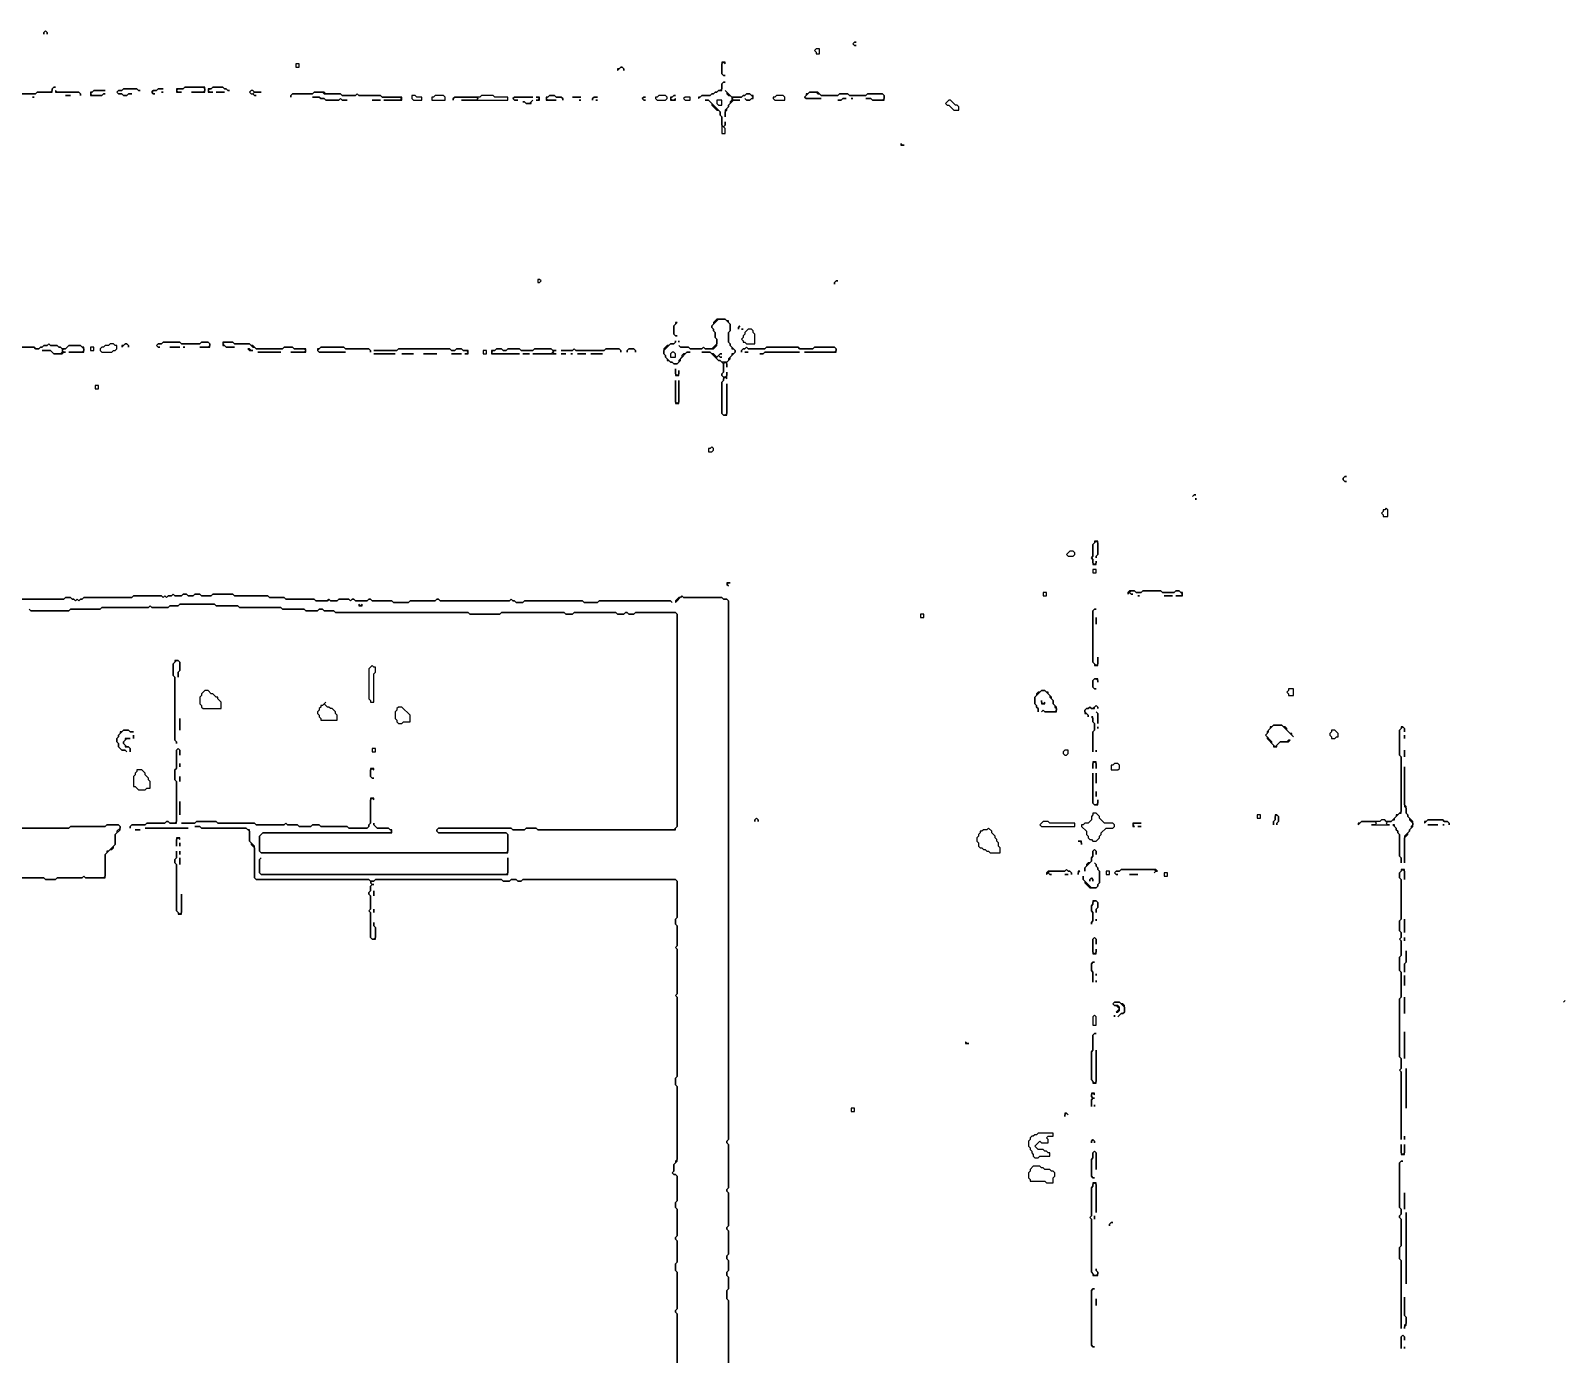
# Model space of a CAD drawing. Header units: metres. Extents: x 17 to 2112, y 1 to 1887.
# Drawn here: x 1145 to 2071, y 1068 to 1867 of the extents above; entities that cross this region are included whole.
import ezdxf

# ---------------------------------------------------------------- set-up
doc = ezdxf.new("R2010")
doc.units = ezdxf.units.M

msp = doc.modelspace()

# ---------------------------------------------------------------- linework, layer by layer
for points in [[(1154, 1867), (1153, 1866), (1153, 1865), (1153, 1866), (1154, 1867), (1155, 1866), (1155, 1865), (1155, 1866)], [(1619, 1856), (1618, 1855), (1619, 1854), (1619, 1853), (1621, 1853), (1621, 1856)], [(1642, 1860), (1641, 1859), (1642, 1858), (1643, 1858), (1642, 1858), (1641, 1859), (1642, 1860), (1643, 1860)], [(1305, 1847), (1305, 1845), (1307, 1845), (1307, 1847)], [(1501, 1845), (1500, 1844), (1499, 1844), (1499, 1843), (1501, 1845), (1502, 1845), (1503, 1844), (1503, 1843), (1503, 1844), (1502, 1845)], [(1562, 1848), (1562, 1841), (1563, 1840), (1564, 1840), (1563, 1840), (1562, 1841), (1562, 1847), (1563, 1848), (1564, 1847), (1564, 1848)], [(1563, 1836), (1562, 1835), (1562, 1832), (1561, 1831), (1560, 1831), (1559, 1830), (1558, 1830), (1557, 1829), (1556, 1829), (1555, 1828), (1550, 1828), (1549, 1827), (1548, 1827), (1548, 1826), (1550, 1828), (1555, 1828), (1556, 1829), (1557, 1829), (1558, 1830), (1559, 1830), (1560, 1831), (1562, 1831), (1562, 1835), (1563, 1836), (1564, 1836)], [(1159, 1833), (1158, 1832), (1158, 1831), (1157, 1830), (1149, 1830), (1148, 1829), (1137, 1829), (1148, 1829), (1149, 1830), (1158, 1830), (1158, 1832), (1159, 1833), (1160, 1833)], [(1146, 1827), (1147, 1827)], [(1159, 1828)], [(1160, 1831), (1160, 1830), (1174, 1830), (1175, 1829), (1175, 1828), (1175, 1829), (1174, 1830), (1161, 1830)], [(1166, 1828), (1169, 1828)], [(1183, 1831), (1182, 1830), (1181, 1830), (1181, 1828), (1188, 1828), (1189, 1829), (1190, 1829), (1189, 1829), (1188, 1828), (1182, 1828), (1181, 1829), (1183, 1831), (1190, 1831)], [(1201, 1832), (1200, 1831), (1198, 1831), (1197, 1830), (1198, 1829), (1200, 1829), (1201, 1828), (1203, 1828), (1204, 1829), (1206, 1829), (1204, 1829), (1203, 1828), (1201, 1828), (1200, 1829), (1198, 1829), (1197, 1830), (1198, 1831), (1200, 1831), (1201, 1832), (1209, 1832), (1210, 1831), (1211, 1831), (1210, 1831), (1209, 1832)], [(1222, 1832), (1221, 1831), (1219, 1831), (1218, 1830), (1219, 1829), (1220, 1829), (1219, 1829), (1218, 1830), (1219, 1831), (1221, 1831), (1222, 1832), (1225, 1832)], [(1224, 1830), (1225, 1830)], [(1238, 1833), (1237, 1832), (1233, 1832), (1233, 1830), (1236, 1830), (1234, 1830), (1233, 1831), (1234, 1832), (1237, 1832), (1238, 1833), (1249, 1833), (1250, 1832), (1250, 1831), (1249, 1830), (1242, 1830), (1250, 1830), (1250, 1833)], [(1255, 1833), (1254, 1832), (1252, 1832), (1252, 1830), (1255, 1830), (1253, 1830), (1252, 1831), (1253, 1832), (1254, 1832), (1255, 1833), (1261, 1833), (1262, 1832), (1263, 1832), (1264, 1831), (1265, 1831), (1264, 1831), (1263, 1832), (1262, 1832), (1261, 1833)], [(1257, 1830), (1262, 1830)], [(1278, 1831), (1277, 1830), (1278, 1829), (1279, 1829), (1280, 1828), (1281, 1828), (1280, 1828), (1279, 1829), (1280, 1830), (1284, 1830), (1280, 1830), (1279, 1831)], [(1316, 1830), (1315, 1829), (1303, 1829), (1302, 1828), (1302, 1827), (1302, 1828), (1303, 1829), (1315, 1829), (1316, 1830), (1321, 1830), (1322, 1829), (1332, 1829), (1333, 1828), (1341, 1828), (1342, 1829), (1343, 1828), (1356, 1828), (1357, 1827), (1368, 1827), (1369, 1826), (1368, 1825), (1358, 1825), (1369, 1825), (1369, 1827), (1357, 1827), (1356, 1828), (1343, 1828), (1342, 1829), (1341, 1828), (1333, 1828), (1332, 1829), (1323, 1829), (1322, 1830)], [(1315, 1827), (1319, 1827), (1320, 1826), (1322, 1826), (1323, 1825), (1331, 1825), (1332, 1826), (1333, 1825), (1336, 1825), (1333, 1825), (1332, 1826), (1331, 1825), (1323, 1825), (1322, 1826), (1320, 1826), (1319, 1827)], [(1351, 1825), (1356, 1825)], [(1375, 1828), (1375, 1826), (1376, 1825), (1381, 1825), (1381, 1827), (1378, 1827), (1377, 1828)], [(1389, 1828), (1388, 1827), (1387, 1827), (1387, 1825), (1395, 1825), (1395, 1827), (1394, 1828)], [(1417, 1828), (1416, 1827), (1401, 1827), (1400, 1826), (1400, 1825), (1400, 1826), (1401, 1827), (1414, 1827), (1415, 1826), (1414, 1825), (1405, 1825), (1433, 1825), (1433, 1827), (1425, 1827), (1424, 1828)], [(1437, 1827), (1436, 1826), (1437, 1825), (1439, 1825), (1437, 1825), (1436, 1826), (1437, 1827), (1448, 1827)], [(1448, 1825), (1446, 1823), (1444, 1823), (1443, 1824), (1442, 1824), (1443, 1824), (1444, 1823), (1447, 1823), (1447, 1824)], [(1450, 1827), (1451, 1827), (1452, 1826), (1451, 1825), (1450, 1825), (1452, 1825), (1452, 1827)], [(1458, 1828), (1457, 1827), (1456, 1827), (1456, 1825), (1462, 1825), (1457, 1825), (1456, 1826), (1458, 1828), (1461, 1828), (1462, 1827), (1465, 1827), (1466, 1826), (1466, 1825), (1466, 1826), (1465, 1827), (1462, 1827), (1461, 1828)], [(1471, 1825)], [(1472, 1827), (1477, 1827)], [(1473, 1825)], [(1476, 1825), (1477, 1825)], [(1485, 1827), (1484, 1826), (1484, 1825), (1484, 1826), (1485, 1827), (1487, 1827)], [(1486, 1825), (1487, 1825)], [(1515, 1827), (1514, 1826), (1515, 1825), (1516, 1825), (1515, 1825), (1514, 1826), (1515, 1827), (1516, 1827)], [(1524, 1828), (1523, 1827), (1522, 1827), (1522, 1826), (1523, 1825), (1528, 1825), (1529, 1826), (1529, 1827), (1528, 1828)], [(1533, 1828), (1532, 1827), (1531, 1827), (1531, 1825), (1534, 1825), (1534, 1826), (1533, 1825), (1532, 1825), (1531, 1826), (1533, 1828), (1534, 1828)], [(1540, 1827), (1539, 1826), (1540, 1825), (1543, 1825), (1543, 1827)], [(1552, 1825), (1554, 1825), (1556, 1823), (1556, 1822), (1559, 1819), (1560, 1819), (1561, 1818), (1561, 1816), (1562, 1815), (1562, 1805), (1564, 1805), (1564, 1808), (1563, 1809), (1564, 1810), (1564, 1812), (1564, 1810), (1563, 1809), (1562, 1810), (1562, 1815), (1561, 1816), (1561, 1818), (1554, 1825)], [(1559, 1825), (1559, 1823), (1560, 1822), (1562, 1822), (1562, 1825)], [(1564, 1831), (1565, 1830), (1565, 1829), (1566, 1828), (1567, 1828), (1568, 1827), (1568, 1825), (1567, 1824), (1567, 1823), (1566, 1822), (1566, 1821), (1564, 1819), (1564, 1815), (1564, 1818), (1565, 1819), (1565, 1820), (1566, 1821), (1566, 1822), (1569, 1825), (1573, 1825), (1569, 1825), (1568, 1826), (1569, 1827), (1574, 1827), (1575, 1828), (1576, 1828), (1577, 1829), (1579, 1829), (1581, 1827), (1579, 1825), (1577, 1825), (1576, 1826), (1577, 1825), (1579, 1825), (1580, 1826), (1581, 1826), (1581, 1828), (1580, 1828), (1579, 1829), (1577, 1829), (1576, 1828), (1575, 1828), (1574, 1827), (1568, 1827)], [(1595, 1828), (1594, 1827), (1593, 1827), (1593, 1826), (1594, 1825), (1600, 1825), (1600, 1827), (1599, 1828)], [(1615, 1830), (1614, 1829), (1613, 1829), (1613, 1828), (1612, 1827), (1613, 1826), (1622, 1826), (1613, 1826), (1612, 1827), (1615, 1830), (1619, 1830), (1620, 1829), (1621, 1829), (1622, 1828), (1632, 1828), (1633, 1829), (1638, 1829), (1639, 1828), (1649, 1828), (1650, 1829), (1659, 1829), (1660, 1828), (1660, 1826), (1659, 1825), (1653, 1825), (1652, 1826), (1649, 1826), (1652, 1826), (1653, 1825), (1660, 1825), (1660, 1828), (1659, 1829), (1650, 1829), (1649, 1828), (1639, 1828), (1638, 1829), (1633, 1829), (1632, 1828), (1622, 1828), (1620, 1830)], [(1635, 1826), (1634, 1825), (1632, 1825), (1634, 1825), (1635, 1826), (1637, 1826)], [(1640, 1826), (1641, 1826)], [(1699, 1825), (1697, 1823), (1698, 1822), (1699, 1822), (1702, 1819), (1705, 1819), (1705, 1821), (1704, 1822), (1703, 1822), (1700, 1825)], [(1670, 1799), (1670, 1798), (1672, 1798), (1671, 1798)], [(1672, 1800)], [(1451, 1717), (1451, 1715), (1452, 1715), (1453, 1716), (1452, 1717)], [(1631, 1716), (1630, 1715), (1630, 1714), (1630, 1715), (1631, 1716), (1632, 1716)], [(1632, 1714)], [(1534, 1691), (1534, 1690), (1533, 1689), (1533, 1684), (1534, 1683), (1535, 1683), (1534, 1683), (1533, 1684), (1533, 1689), (1535, 1691)], [(1559, 1693), (1557, 1691), (1557, 1690), (1556, 1689), (1556, 1688), (1557, 1687), (1557, 1686), (1558, 1685), (1558, 1682), (1559, 1681), (1559, 1678), (1556, 1675), (1552, 1675), (1551, 1676), (1550, 1675), (1543, 1675), (1542, 1676), (1537, 1676), (1536, 1677), (1537, 1676), (1542, 1676), (1543, 1675), (1550, 1675), (1551, 1676), (1552, 1675), (1557, 1675), (1559, 1677), (1559, 1681), (1558, 1682), (1558, 1685), (1557, 1686), (1557, 1687), (1556, 1688), (1556, 1689), (1560, 1693), (1564, 1693), (1567, 1690), (1567, 1686), (1566, 1685), (1566, 1679), (1567, 1678), (1567, 1677), (1568, 1676), (1568, 1675), (1569, 1675), (1570, 1674), (1570, 1673), (1569, 1672), (1568, 1672), (1568, 1671), (1566, 1669), (1566, 1668), (1565, 1667), (1562, 1667), (1561, 1668), (1560, 1668), (1559, 1669), (1559, 1670), (1560, 1671), (1561, 1670), (1562, 1670), (1561, 1670), (1560, 1671), (1561, 1672), (1562, 1672), (1561, 1672), (1559, 1670), (1557, 1672), (1556, 1672), (1555, 1673), (1550, 1673), (1555, 1673), (1560, 1668), (1561, 1668), (1563, 1666), (1563, 1661), (1562, 1660), (1562, 1659), (1563, 1658), (1563, 1656), (1562, 1655), (1562, 1636), (1563, 1635), (1565, 1635), (1565, 1654), (1565, 1636), (1564, 1635), (1563, 1635), (1562, 1636), (1562, 1655), (1563, 1656), (1563, 1657), (1564, 1658), (1565, 1657), (1565, 1661), (1565, 1659), (1564, 1658), (1563, 1658), (1562, 1659), (1562, 1660), (1563, 1661), (1563, 1666), (1564, 1667), (1565, 1666), (1565, 1664), (1565, 1667), (1567, 1669), (1567, 1670), (1570, 1673), (1570, 1674), (1567, 1677), (1567, 1678), (1566, 1679), (1566, 1685), (1567, 1686), (1567, 1690), (1566, 1691), (1566, 1692), (1565, 1692), (1564, 1693)], [(1573, 1689), (1572, 1688), (1572, 1687), (1572, 1688)], [(1578, 1687), (1576, 1685), (1576, 1684), (1575, 1683), (1575, 1682), (1574, 1681), (1575, 1680), (1575, 1679), (1576, 1679), (1577, 1678), (1582, 1678), (1582, 1684), (1581, 1685), (1581, 1686), (1580, 1687)], [(1574, 1687), (1575, 1687)], [(1575, 1689)], [(1193, 1678), (1192, 1677), (1190, 1677), (1189, 1676), (1188, 1676), (1187, 1675), (1187, 1674), (1188, 1673), (1194, 1673), (1195, 1674), (1196, 1674), (1197, 1675), (1197, 1677), (1196, 1677), (1195, 1678)], [(1202, 1678), (1201, 1677), (1200, 1677), (1200, 1676), (1202, 1678), (1203, 1678), (1204, 1677), (1204, 1676), (1204, 1677), (1203, 1678)], [(1225, 1679), (1224, 1678), (1222, 1678), (1221, 1677), (1222, 1676), (1223, 1676), (1222, 1676), (1221, 1677), (1222, 1678), (1224, 1678), (1225, 1679), (1235, 1679), (1236, 1678), (1247, 1678), (1248, 1679), (1252, 1679), (1253, 1678), (1253, 1677), (1252, 1676), (1247, 1676), (1253, 1676), (1253, 1678), (1252, 1679), (1248, 1679), (1247, 1678), (1236, 1678), (1235, 1679)], [(1261, 1679), (1261, 1677), (1262, 1677), (1263, 1676), (1268, 1676), (1263, 1676), (1261, 1678), (1262, 1679), (1267, 1679), (1268, 1678), (1277, 1678), (1279, 1676), (1280, 1676), (1281, 1675), (1297, 1675), (1298, 1676), (1303, 1676), (1304, 1675), (1310, 1675), (1311, 1674), (1310, 1673), (1302, 1673), (1311, 1673), (1311, 1675), (1304, 1675), (1303, 1676), (1298, 1676), (1297, 1675), (1281, 1675), (1279, 1677), (1278, 1677), (1277, 1678), (1268, 1678), (1267, 1679)], [(1534, 1680), (1534, 1679), (1533, 1678), (1531, 1678), (1530, 1677), (1529, 1677), (1527, 1675), (1527, 1672), (1528, 1671), (1528, 1670), (1529, 1669), (1529, 1668), (1530, 1668), (1531, 1667), (1532, 1667), (1533, 1666), (1535, 1666), (1537, 1668), (1537, 1669), (1541, 1673), (1543, 1673), (1541, 1673), (1540, 1672), (1539, 1672), (1538, 1671), (1538, 1670), (1536, 1668), (1536, 1667), (1535, 1666), (1533, 1666), (1532, 1667), (1531, 1667), (1528, 1670), (1528, 1671), (1527, 1672), (1527, 1674), (1531, 1678), (1533, 1678), (1534, 1679)], [(1536, 1680), (1536, 1679)], [(1149, 1673)], [(1181, 1676), (1181, 1674), (1183, 1674), (1183, 1676)], [(1229, 1676), (1235, 1676)], [(1237, 1676), (1238, 1676)], [(1276, 1675), (1277, 1674), (1279, 1674), (1278, 1674), (1277, 1675)], [(1282, 1673), (1296, 1673)], [(1320, 1676), (1319, 1675), (1318, 1675), (1318, 1674), (1319, 1673), (1335, 1673), (1319, 1673), (1318, 1674), (1320, 1676), (1334, 1676), (1335, 1675), (1349, 1675), (1350, 1674), (1350, 1673), (1350, 1674), (1349, 1675), (1335, 1675), (1334, 1676)], [(1367, 1675), (1366, 1674), (1352, 1674), (1366, 1674), (1367, 1675), (1398, 1675), (1399, 1674), (1401, 1674), (1402, 1675), (1405, 1675), (1406, 1674), (1408, 1674), (1409, 1673), (1408, 1672), (1407, 1672), (1409, 1672), (1409, 1674), (1406, 1674), (1405, 1675), (1402, 1675), (1401, 1674), (1399, 1674), (1398, 1675)], [(1352, 1672), (1365, 1672)], [(1369, 1672), (1376, 1672)], [(1382, 1672), (1390, 1672)], [(1399, 1672), (1405, 1672)], [(1418, 1674), (1418, 1672), (1420, 1672), (1420, 1674)], [(1426, 1675), (1425, 1674), (1423, 1674), (1423, 1672), (1440, 1672), (1424, 1672), (1423, 1673), (1424, 1674), (1425, 1674), (1426, 1675), (1429, 1675), (1430, 1674), (1432, 1674), (1433, 1675), (1440, 1675), (1441, 1674), (1448, 1674), (1449, 1675), (1459, 1675), (1460, 1674), (1460, 1673), (1459, 1672), (1448, 1672), (1462, 1672), (1461, 1672), (1460, 1673), (1461, 1674), (1462, 1674), (1460, 1674), (1459, 1675), (1449, 1675), (1448, 1674), (1441, 1674), (1440, 1675), (1433, 1675), (1432, 1674), (1430, 1674), (1429, 1675)], [(1442, 1672), (1446, 1672)], [(1473, 1675), (1472, 1674), (1465, 1674), (1472, 1674), (1473, 1675), (1474, 1674), (1491, 1674), (1492, 1675), (1500, 1675), (1501, 1674), (1501, 1673), (1501, 1674), (1500, 1675), (1492, 1675), (1491, 1674), (1474, 1674)], [(1465, 1672), (1468, 1672)], [(1471, 1672), (1472, 1672)], [(1475, 1672), (1480, 1672)], [(1483, 1672), (1490, 1672)], [(1506, 1675), (1505, 1674), (1505, 1673), (1505, 1674), (1506, 1675), (1509, 1675), (1510, 1674), (1510, 1673), (1510, 1674), (1509, 1675)], [(1532, 1673), (1531, 1672), (1531, 1670), (1534, 1670), (1534, 1672), (1533, 1673)], [(1577, 1676), (1576, 1675), (1575, 1675), (1574, 1674), (1574, 1673), (1574, 1674), (1575, 1675), (1576, 1675), (1577, 1676), (1578, 1675), (1588, 1675), (1589, 1676), (1608, 1676), (1609, 1675), (1617, 1675), (1618, 1676), (1630, 1676), (1631, 1675), (1631, 1674), (1630, 1673), (1612, 1673), (1631, 1673), (1631, 1675), (1630, 1676), (1618, 1676), (1617, 1675), (1609, 1675), (1608, 1676), (1589, 1676), (1588, 1675), (1578, 1675)], [(1576, 1673), (1578, 1673)], [(1588, 1673), (1587, 1672), (1585, 1672), (1587, 1672), (1588, 1673), (1609, 1673)], [(1534, 1663), (1534, 1659), (1536, 1659), (1536, 1662), (1536, 1660), (1535, 1659), (1534, 1660)], [(1184, 1653), (1184, 1651), (1186, 1651), (1186, 1653)], [(1534, 1656), (1534, 1642), (1536, 1642), (1536, 1656), (1536, 1643), (1535, 1642), (1534, 1643)], [(1556, 1616), (1555, 1615), (1554, 1615), (1554, 1613), (1556, 1613), (1557, 1614), (1557, 1615)], [(1938, 1598), (1937, 1597), (1937, 1596), (1938, 1595), (1939, 1595), (1938, 1595), (1937, 1596), (1937, 1597), (1938, 1598), (1939, 1598)], [(1847, 1587), (1846, 1586), (1847, 1587), (1848, 1587)], [(1846, 1584)], [(1848, 1585), (1848, 1584)], [(1963, 1579), (1962, 1578), (1961, 1578), (1961, 1577), (1960, 1576), (1961, 1575), (1961, 1574), (1964, 1574), (1964, 1578)], [(1787, 1559), (1787, 1558), (1786, 1557), (1786, 1550), (1785, 1549), (1786, 1548), (1786, 1545), (1788, 1545), (1788, 1547), (1788, 1546), (1787, 1545), (1786, 1546), (1786, 1548), (1785, 1549), (1786, 1550), (1786, 1557), (1788, 1559), (1789, 1558), (1789, 1551), (1788, 1550), (1788, 1549), (1788, 1550), (1789, 1551), (1789, 1559)], [(1772, 1553), (1770, 1551), (1771, 1550), (1774, 1550), (1775, 1551), (1775, 1552), (1774, 1553)], [(1786, 1542), (1786, 1540), (1788, 1540), (1788, 1542)], [(1565, 1534), (1565, 1533), (1566, 1532), (1565, 1533), (1566, 1534), (1567, 1534)], [(1756, 1528), (1756, 1526), (1758, 1526), (1758, 1528)], [(1808, 1529), (1807, 1528), (1807, 1527), (1808, 1528), (1809, 1527), (1810, 1527), (1809, 1527), (1808, 1528), (1809, 1529), (1811, 1529), (1812, 1528), (1815, 1528), (1816, 1529), (1827, 1529), (1828, 1528), (1835, 1528), (1836, 1529), (1838, 1529), (1840, 1527), (1839, 1526), (1836, 1526), (1840, 1526), (1840, 1528), (1839, 1528), (1838, 1529), (1836, 1529), (1835, 1528), (1828, 1528), (1827, 1529), (1816, 1529), (1815, 1528), (1812, 1528), (1811, 1529)], [(1343, 1521), (1343, 1520), (1345, 1520), (1345, 1521), (1344, 1520)], [(1813, 1526), (1814, 1526)], [(1829, 1526), (1834, 1526)], [(1682, 1515), (1682, 1513), (1684, 1513), (1684, 1515)], [(1787, 1518), (1786, 1517), (1786, 1486), (1787, 1485), (1787, 1484), (1789, 1484), (1789, 1489), (1789, 1485), (1788, 1484), (1786, 1486), (1786, 1517), (1787, 1518), (1788, 1518)], [(1788, 1513), (1788, 1509)], [(1232, 1487), (1232, 1486), (1231, 1485), (1231, 1478), (1232, 1477), (1232, 1439), (1233, 1438), (1233, 1437), (1233, 1438), (1232, 1439), (1232, 1477), (1231, 1478), (1231, 1485), (1233, 1487), (1234, 1487), (1235, 1486), (1235, 1481), (1234, 1480), (1234, 1477), (1234, 1480), (1235, 1481), (1235, 1486), (1234, 1487)], [(1351, 1484), (1349, 1482), (1349, 1464), (1350, 1463), (1350, 1462), (1352, 1462), (1352, 1479), (1353, 1480), (1353, 1483), (1352, 1483)], [(1787, 1476), (1786, 1475), (1786, 1471), (1787, 1470), (1788, 1470), (1787, 1470), (1786, 1471), (1786, 1475), (1787, 1476), (1788, 1476), (1789, 1475), (1789, 1474), (1789, 1476)], [(1250, 1469), (1248, 1467), (1248, 1466), (1247, 1465), (1247, 1461), (1248, 1460), (1248, 1459), (1249, 1458), (1260, 1458), (1260, 1462), (1258, 1464), (1258, 1465), (1257, 1465), (1255, 1467), (1254, 1467), (1252, 1469)], [(1755, 1469), (1754, 1468), (1753, 1468), (1752, 1467), (1752, 1466), (1751, 1465), (1751, 1461), (1752, 1460), (1752, 1459), (1753, 1458), (1753, 1456), (1753, 1458), (1752, 1459), (1752, 1460), (1751, 1461), (1751, 1465), (1755, 1469), (1757, 1469), (1760, 1466), (1760, 1465), (1762, 1463), (1762, 1461), (1763, 1460), (1763, 1459), (1764, 1458), (1764, 1457), (1763, 1456), (1757, 1456), (1756, 1457), (1755, 1456), (1756, 1457), (1757, 1456), (1764, 1456), (1764, 1459), (1762, 1461), (1762, 1463), (1761, 1464), (1761, 1465), (1759, 1467), (1759, 1468), (1758, 1468), (1757, 1469)], [(1757, 1465)], [(1904, 1470), (1904, 1469), (1903, 1468), (1904, 1467), (1904, 1466), (1907, 1466), (1907, 1470)], [(1323, 1462), (1321, 1460), (1320, 1460), (1320, 1459), (1319, 1458), (1319, 1457), (1318, 1456), (1318, 1455), (1319, 1454), (1319, 1453), (1320, 1452), (1320, 1451), (1330, 1451), (1330, 1454), (1329, 1455), (1329, 1456), (1327, 1458), (1326, 1458), (1325, 1459), (1324, 1459), (1322, 1461)], [(1367, 1459), (1366, 1458), (1366, 1457), (1365, 1456), (1365, 1452), (1366, 1451), (1366, 1450), (1367, 1449), (1369, 1449), (1370, 1450), (1374, 1450), (1374, 1454), (1369, 1459)], [(1755, 1463), (1755, 1461), (1757, 1461), (1757, 1462), (1756, 1461), (1755, 1462)], [(1788, 1460), (1786, 1458), (1785, 1458), (1784, 1459), (1783, 1458), (1782, 1458), (1781, 1457), (1781, 1455), (1782, 1455), (1783, 1454), (1783, 1453), (1783, 1454), (1781, 1456), (1781, 1457), (1782, 1458), (1783, 1458), (1784, 1459), (1785, 1458), (1787, 1458), (1787, 1459), (1788, 1460), (1789, 1459), (1789, 1458), (1789, 1459)], [(1788, 1456), (1789, 1455), (1789, 1449), (1789, 1455)], [(1201, 1445), (1200, 1444), (1199, 1444), (1199, 1443), (1198, 1442), (1198, 1441), (1197, 1440), (1197, 1438), (1198, 1437), (1198, 1435), (1200, 1433), (1202, 1433), (1203, 1432), (1202, 1433), (1200, 1433), (1198, 1435), (1198, 1437), (1197, 1438), (1197, 1440), (1198, 1441), (1198, 1442), (1201, 1445), (1204, 1445), (1205, 1444), (1207, 1444), (1205, 1444), (1204, 1445)], [(1235, 1452), (1235, 1445)], [(1785, 1453), (1786, 1452), (1786, 1450), (1787, 1449), (1787, 1445), (1786, 1444), (1786, 1432), (1786, 1444), (1787, 1445), (1787, 1449), (1786, 1450), (1786, 1453)], [(1789, 1447), (1789, 1446)], [(1895, 1448), (1894, 1447), (1893, 1447), (1893, 1446), (1891, 1444), (1891, 1443), (1890, 1442), (1891, 1441), (1891, 1440), (1895, 1436), (1895, 1435), (1897, 1435), (1897, 1436), (1899, 1438), (1904, 1438), (1905, 1439), (1904, 1439), (1903, 1438), (1899, 1438), (1896, 1435), (1894, 1437), (1894, 1438), (1890, 1442), (1892, 1444), (1892, 1445), (1895, 1448), (1900, 1448), (1907, 1441), (1906, 1442), (1906, 1443), (1905, 1443), (1903, 1445), (1903, 1446), (1902, 1447), (1901, 1447), (1900, 1448)], [(1930, 1445), (1930, 1444), (1929, 1443), (1929, 1442), (1930, 1441), (1930, 1440), (1932, 1440), (1933, 1441), (1934, 1441), (1934, 1443), (1932, 1445)], [(1972, 1447), (1972, 1446), (1971, 1445), (1971, 1430), (1972, 1429), (1972, 1396), (1970, 1394), (1969, 1394), (1969, 1393), (1966, 1390), (1963, 1390), (1962, 1391), (1960, 1391), (1959, 1390), (1948, 1390), (1947, 1389), (1946, 1389), (1946, 1388), (1948, 1390), (1956, 1390), (1957, 1389), (1956, 1388), (1954, 1388), (1965, 1388), (1964, 1388), (1963, 1389), (1964, 1390), (1966, 1390), (1967, 1391), (1968, 1391), (1968, 1392), (1971, 1395), (1972, 1395), (1972, 1429), (1971, 1430), (1971, 1445), (1973, 1447), (1974, 1446), (1974, 1444), (1974, 1446), (1973, 1447)], [(1202, 1440), (1202, 1439), (1201, 1438), (1201, 1437), (1202, 1436), (1202, 1435), (1204, 1435), (1205, 1434), (1205, 1432), (1205, 1434), (1204, 1435), (1203, 1435), (1201, 1437), (1201, 1438), (1203, 1440), (1205, 1440)], [(1207, 1442), (1207, 1440)], [(1907, 1439)], [(1974, 1442), (1974, 1440)], [(1234, 1434), (1233, 1433), (1233, 1422), (1232, 1421), (1232, 1415), (1233, 1414), (1233, 1390), (1232, 1389), (1229, 1389), (1228, 1390), (1227, 1390), (1226, 1389), (1215, 1389), (1214, 1388), (1206, 1388), (1205, 1387), (1205, 1386), (1205, 1387), (1206, 1388), (1214, 1388), (1215, 1389), (1226, 1389), (1227, 1390), (1228, 1390), (1229, 1389), (1233, 1389), (1233, 1414), (1232, 1415), (1232, 1421), (1233, 1422), (1233, 1433), (1234, 1434), (1235, 1433), (1235, 1430), (1235, 1433)], [(1351, 1434), (1351, 1432), (1353, 1432), (1353, 1434)], [(1769, 1433), (1768, 1432), (1768, 1431), (1769, 1430), (1770, 1430), (1771, 1431), (1771, 1433)], [(1788, 1433), (1788, 1432)], [(1974, 1433), (1974, 1429)], [(1209, 1421), (1209, 1420), (1208, 1419), (1208, 1418), (1207, 1417), (1207, 1411), (1208, 1411), (1210, 1409), (1214, 1409), (1215, 1410), (1217, 1410), (1217, 1414), (1216, 1415), (1216, 1416), (1214, 1418), (1214, 1419), (1212, 1421)], [(1235, 1425), (1235, 1423)], [(1235, 1417), (1235, 1414)], [(1350, 1422), (1350, 1417), (1351, 1416), (1352, 1416), (1351, 1416), (1350, 1417), (1350, 1421), (1351, 1422), (1352, 1421), (1352, 1422)], [(1753, 1426)], [(1753, 1424)], [(1755, 1426)], [(1755, 1424)], [(1786, 1426), (1786, 1422), (1786, 1425), (1787, 1426), (1788, 1425), (1788, 1422), (1788, 1426)], [(1786, 1419), (1786, 1401), (1787, 1400), (1789, 1400), (1789, 1403), (1789, 1401), (1788, 1400), (1787, 1400), (1786, 1401)], [(1788, 1419), (1788, 1413)], [(1799, 1425), (1798, 1424), (1797, 1424), (1797, 1421), (1801, 1421), (1802, 1422), (1802, 1424), (1801, 1425)], [(1974, 1423), (1974, 1399), (1975, 1398), (1975, 1395), (1976, 1394), (1976, 1393), (1977, 1392), (1977, 1391), (1979, 1389), (1979, 1388), (1978, 1387), (1978, 1386), (1977, 1385), (1977, 1384), (1974, 1381), (1974, 1365), (1974, 1380), (1976, 1382), (1976, 1383), (1977, 1384), (1977, 1385), (1979, 1387), (1979, 1390), (1976, 1393), (1976, 1394), (1975, 1395), (1975, 1399), (1974, 1400)], [(1788, 1408), (1788, 1405)], [(1235, 1402), (1235, 1394)], [(1350, 1404), (1350, 1389), (1349, 1388), (1349, 1387), (1348, 1386), (1337, 1386), (1336, 1387), (1320, 1387), (1319, 1388), (1315, 1388), (1314, 1387), (1307, 1387), (1306, 1388), (1300, 1388), (1299, 1389), (1298, 1388), (1281, 1388), (1280, 1389), (1258, 1389), (1257, 1390), (1245, 1390), (1244, 1389), (1236, 1389), (1244, 1389), (1245, 1390), (1257, 1390), (1258, 1389), (1280, 1389), (1281, 1388), (1298, 1388), (1299, 1389), (1300, 1388), (1306, 1388), (1307, 1387), (1314, 1387), (1315, 1388), (1319, 1388), (1320, 1387), (1336, 1387), (1337, 1386), (1348, 1386), (1349, 1387), (1349, 1388), (1350, 1389), (1350, 1403), (1351, 1404), (1352, 1403), (1352, 1404)], [(1589, 1400)], [(1591, 1402)], [(1583, 1392), (1582, 1391), (1582, 1390), (1582, 1391), (1583, 1392), (1584, 1391), (1584, 1390), (1584, 1391)], [(1756, 1390), (1754, 1388), (1755, 1387), (1775, 1387), (1775, 1389), (1760, 1389), (1759, 1390)], [(1786, 1395), (1786, 1394), (1785, 1393), (1785, 1391), (1783, 1389), (1781, 1389), (1780, 1388), (1779, 1388), (1779, 1387), (1782, 1384), (1782, 1382), (1783, 1381), (1783, 1380), (1784, 1379), (1785, 1379), (1786, 1378), (1788, 1378), (1790, 1380), (1790, 1381), (1791, 1382), (1791, 1383), (1794, 1386), (1798, 1386), (1799, 1387), (1799, 1388), (1798, 1389), (1793, 1389), (1790, 1392), (1790, 1393), (1788, 1395)], [(1810, 1389), (1810, 1387), (1811, 1387), (1810, 1388), (1811, 1389), (1815, 1389)], [(1885, 1394), (1885, 1392), (1887, 1392), (1887, 1394)], [(1896, 1394), (1896, 1391), (1895, 1390), (1895, 1388), (1895, 1390), (1896, 1391), (1896, 1393), (1897, 1394), (1898, 1393), (1898, 1390), (1897, 1389), (1897, 1388), (1897, 1389), (1898, 1390), (1898, 1393), (1897, 1394)], [(1988, 1391), (1987, 1390), (1986, 1390), (1986, 1389), (1988, 1391), (1997, 1391), (1998, 1390), (2000, 1390), (2001, 1389), (2001, 1388), (2001, 1389), (2000, 1390), (1998, 1390), (1997, 1391)], [(1208, 1385), (1211, 1385)], [(1214, 1386), (1240, 1386)], [(1233, 1380), (1233, 1375), (1233, 1379), (1234, 1380), (1235, 1379), (1235, 1380)], [(1723, 1386), (1722, 1385), (1720, 1385), (1719, 1384), (1718, 1384), (1718, 1383), (1717, 1382), (1717, 1381), (1716, 1380), (1716, 1378), (1717, 1377), (1717, 1375), (1718, 1374), (1719, 1374), (1720, 1373), (1721, 1373), (1722, 1372), (1723, 1372), (1724, 1371), (1730, 1371), (1730, 1374), (1729, 1375), (1729, 1377), (1728, 1378), (1728, 1379), (1727, 1380), (1727, 1381), (1725, 1383), (1725, 1384)], [(1813, 1387), (1815, 1387)], [(1967, 1388), (1969, 1386), (1969, 1385), (1970, 1384), (1970, 1383), (1971, 1382), (1971, 1369), (1972, 1368), (1972, 1365), (1972, 1368), (1971, 1369), (1971, 1382), (1970, 1383), (1970, 1384), (1969, 1385), (1969, 1386), (1968, 1387), (1968, 1388)], [(1988, 1388), (1994, 1388)], [(1997, 1388), (1998, 1388)], [(1233, 1372), (1233, 1368), (1232, 1367), (1232, 1365), (1233, 1364), (1233, 1336), (1234, 1335), (1234, 1334), (1236, 1334), (1236, 1346), (1236, 1335), (1235, 1334), (1233, 1336), (1233, 1364), (1232, 1365), (1232, 1367), (1233, 1368)], [(1235, 1377), (1235, 1375)], [(1235, 1372), (1235, 1370)], [(1777, 1378), (1778, 1378), (1779, 1377), (1779, 1376), (1779, 1378)], [(1777, 1376)], [(1787, 1373), (1786, 1372), (1786, 1369), (1785, 1368), (1785, 1366), (1784, 1365), (1783, 1365), (1782, 1364), (1782, 1363), (1781, 1362), (1781, 1360), (1781, 1362), (1785, 1366), (1785, 1368), (1786, 1369), (1786, 1372), (1787, 1373), (1788, 1372), (1788, 1370), (1788, 1372)], [(1235, 1368), (1235, 1364)], [(1284, 1368), (1283, 1367), (1283, 1359), (1284, 1358), (1433, 1358), (1433, 1368), (1433, 1359), (1432, 1358), (1284, 1358), (1283, 1359), (1283, 1367)], [(1787, 1365), (1788, 1364), (1788, 1363), (1789, 1362), (1789, 1361), (1790, 1360), (1790, 1353), (1789, 1352), (1789, 1351), (1788, 1350), (1785, 1350), (1780, 1355), (1780, 1357), (1780, 1355), (1781, 1354), (1781, 1353), (1784, 1350), (1788, 1350), (1789, 1351), (1789, 1352), (1790, 1353), (1790, 1360), (1789, 1361), (1789, 1362), (1788, 1363), (1788, 1364)], [(1770, 1361), (1769, 1360), (1759, 1360), (1758, 1359), (1758, 1358), (1759, 1359), (1760, 1358), (1761, 1358), (1760, 1358), (1759, 1359), (1760, 1360), (1769, 1360), (1770, 1361), (1771, 1360), (1772, 1360), (1773, 1359), (1773, 1358), (1773, 1359), (1772, 1360), (1771, 1360)], [(1769, 1358), (1771, 1358)], [(1777, 1360), (1777, 1358), (1777, 1359), (1778, 1360)], [(1785, 1356), (1784, 1355), (1784, 1354), (1784, 1355), (1785, 1356), (1786, 1355), (1786, 1354), (1786, 1355)], [(1794, 1360), (1794, 1358), (1796, 1358), (1796, 1360)], [(1803, 1361), (1802, 1360), (1800, 1360), (1799, 1359), (1800, 1358), (1801, 1358), (1800, 1358), (1799, 1359), (1800, 1360), (1802, 1360), (1803, 1361), (1823, 1361), (1824, 1360), (1823, 1359), (1824, 1360), (1825, 1360), (1824, 1361)], [(1808, 1358), (1813, 1358)], [(1816, 1359)], [(1829, 1359), (1829, 1357), (1831, 1357), (1831, 1359)], [(1972, 1361), (1972, 1360), (1971, 1359), (1971, 1356), (1972, 1355), (1972, 1331), (1971, 1330), (1971, 1324), (1972, 1323), (1972, 1320), (1971, 1319), (1972, 1318), (1972, 1309), (1971, 1308), (1971, 1300), (1972, 1299), (1972, 1284), (1971, 1283), (1971, 1248), (1972, 1247), (1972, 1241), (1971, 1240), (1972, 1239), (1972, 1198), (1972, 1239), (1971, 1240), (1972, 1241), (1972, 1247), (1971, 1248), (1971, 1283), (1972, 1284), (1972, 1299), (1971, 1300), (1971, 1308), (1972, 1309), (1972, 1318), (1971, 1319), (1972, 1320), (1972, 1323), (1971, 1324), (1971, 1330), (1972, 1331), (1972, 1355), (1971, 1356), (1971, 1359), (1973, 1361), (1974, 1360), (1974, 1355), (1974, 1361)], [(1974, 1352)], [(1352, 1348), (1352, 1345)], [(1352, 1337), (1352, 1335)], [(1786, 1342), (1786, 1340), (1785, 1339), (1785, 1336), (1786, 1335), (1786, 1330), (1785, 1329), (1785, 1328), (1785, 1329), (1786, 1330), (1786, 1335), (1785, 1336), (1785, 1339), (1786, 1340), (1786, 1341), (1787, 1342), (1788, 1342), (1789, 1341), (1789, 1338), (1788, 1337), (1788, 1335), (1788, 1337), (1789, 1338), (1789, 1341), (1788, 1342)], [(1787, 1328)], [(1788, 1331), (1788, 1330)], [(1974, 1331), (1974, 1323)], [(1787, 1320), (1786, 1319), (1786, 1310), (1788, 1310), (1788, 1313), (1788, 1311), (1787, 1310), (1786, 1311), (1786, 1319), (1787, 1320), (1788, 1319), (1788, 1316), (1788, 1319)], [(1974, 1320), (1974, 1318)], [(1975, 1312), (1975, 1305), (1974, 1304), (1974, 1299), (1974, 1304), (1975, 1305)], [(1786, 1305), (1785, 1304), (1785, 1300), (1786, 1299), (1786, 1293), (1786, 1299), (1785, 1300), (1785, 1304), (1786, 1305), (1787, 1305)], [(1787, 1303)], [(1788, 1298), (1788, 1297)], [(1974, 1297), (1974, 1291)], [(1788, 1294), (1788, 1293)], [(1799, 1281), (1798, 1280), (1799, 1279), (1800, 1279), (1802, 1277), (1800, 1275), (1801, 1275), (1802, 1276), (1802, 1278), (1801, 1279), (1799, 1279), (1798, 1280), (1799, 1281), (1802, 1281), (1805, 1278), (1805, 1275), (1804, 1274), (1803, 1274), (1801, 1272), (1803, 1274), (1804, 1274), (1805, 1275), (1805, 1279), (1804, 1280), (1803, 1280), (1802, 1281)], [(1974, 1284), (1974, 1274)], [(2071, 1282), (2070, 1281)], [(1787, 1273), (1786, 1272), (1786, 1267), (1788, 1267), (1788, 1272)], [(1799, 1273), (1799, 1272)], [(1787, 1262), (1786, 1261), (1786, 1252), (1785, 1251), (1785, 1234), (1786, 1233), (1786, 1232), (1788, 1232), (1788, 1252), (1788, 1233), (1787, 1232), (1785, 1234), (1785, 1251), (1786, 1252), (1786, 1261), (1787, 1262), (1788, 1262)], [(1974, 1263), (1974, 1247)], [(1709, 1257), (1709, 1256), (1711, 1256), (1710, 1256)], [(1711, 1258)], [(1975, 1241), (1975, 1217)], [(1785, 1226), (1785, 1224), (1786, 1223), (1785, 1222), (1785, 1218), (1785, 1222), (1786, 1223), (1787, 1223), (1786, 1223), (1785, 1224), (1785, 1225), (1786, 1226), (1787, 1225), (1787, 1226)], [(1640, 1217), (1640, 1215), (1642, 1215), (1642, 1217)], [(1769, 1214), (1769, 1212), (1769, 1213), (1770, 1214), (1771, 1213), (1770, 1214)], [(1787, 1219), (1787, 1218)], [(1753, 1202), (1752, 1201), (1751, 1201), (1750, 1200), (1749, 1200), (1748, 1199), (1748, 1198), (1747, 1197), (1747, 1194), (1748, 1193), (1748, 1192), (1749, 1191), (1749, 1190), (1750, 1189), (1750, 1188), (1751, 1187), (1753, 1187), (1754, 1188), (1760, 1188), (1760, 1190), (1759, 1190), (1758, 1191), (1757, 1191), (1756, 1192), (1753, 1192), (1751, 1194), (1754, 1197), (1755, 1196), (1759, 1196), (1759, 1198), (1758, 1199), (1759, 1200), (1762, 1200), (1762, 1202)], [(1786, 1198), (1785, 1197), (1785, 1196), (1785, 1197), (1786, 1198), (1787, 1197), (1787, 1196), (1787, 1197)], [(1972, 1195), (1972, 1189), (1974, 1189), (1974, 1195), (1974, 1190), (1973, 1189), (1972, 1190)], [(1974, 1200), (1974, 1198)], [(1787, 1191), (1786, 1190), (1786, 1187), (1785, 1186), (1785, 1176), (1786, 1175), (1787, 1175), (1786, 1175), (1785, 1176), (1785, 1186), (1786, 1187), (1786, 1190), (1787, 1191), (1788, 1190), (1788, 1180), (1788, 1190)], [(1750, 1182), (1748, 1180), (1748, 1179), (1747, 1178), (1747, 1175), (1748, 1174), (1748, 1173), (1757, 1173), (1758, 1172), (1762, 1172), (1762, 1175), (1763, 1176), (1763, 1178), (1762, 1179), (1761, 1179), (1760, 1180), (1757, 1180), (1756, 1181), (1755, 1181), (1754, 1182)], [(1972, 1185), (1971, 1184), (1971, 1157), (1972, 1156), (1972, 1153), (1971, 1152), (1971, 1151), (1972, 1150), (1972, 1134), (1971, 1133), (1971, 1126), (1972, 1125), (1972, 1084), (1972, 1125), (1971, 1126), (1971, 1133), (1972, 1134), (1972, 1150), (1971, 1151), (1971, 1152), (1972, 1153), (1972, 1156), (1971, 1157), (1971, 1184), (1972, 1185), (1973, 1185)], [(1786, 1172), (1786, 1170), (1785, 1169), (1785, 1152), (1784, 1151), (1785, 1150), (1785, 1118), (1786, 1117), (1786, 1116), (1789, 1116), (1789, 1118), (1788, 1119), (1788, 1120), (1788, 1119), (1789, 1118), (1789, 1117), (1788, 1116), (1787, 1116), (1785, 1118), (1785, 1150), (1784, 1151), (1785, 1152), (1785, 1169), (1786, 1170), (1786, 1171), (1787, 1172), (1788, 1171), (1788, 1154), (1788, 1172)], [(1974, 1166), (1974, 1156)], [(1787, 1152), (1787, 1150)], [(1975, 1154), (1975, 1111)], [(1797, 1148), (1796, 1147), (1796, 1146), (1796, 1147), (1797, 1148), (1798, 1148)], [(1798, 1146)], [(1786, 1108), (1785, 1107), (1785, 1074), (1786, 1073), (1787, 1073), (1786, 1073), (1785, 1074), (1785, 1107), (1786, 1108), (1787, 1108)], [(1788, 1102), (1788, 1098)], [(1974, 1103), (1974, 1092), (1975, 1091), (1975, 1087), (1974, 1086), (1974, 1084), (1974, 1085), (1975, 1086), (1975, 1091), (1974, 1092)], [(1973, 1080), (1972, 1079), (1972, 1072), (1972, 1079), (1973, 1080), (1974, 1079), (1974, 1077), (1974, 1079)], [(1974, 1073), (1974, 1072)]]:
    msp.add_lwpolyline(points, close=True)
for points in [[(1137, 1676), (1147, 1676), (1148, 1675), (1150, 1675), (1151, 1676), (1152, 1676), (1153, 1677), (1155, 1677), (1156, 1678), (1157, 1677), (1161, 1677), (1162, 1676), (1163, 1676), (1164, 1675), (1164, 1673), (1163, 1672), (1159, 1672), (1157, 1674), (1152, 1674), (1157, 1674), (1159, 1672), (1164, 1672), (1165, 1673), (1166, 1673), (1165, 1673), (1164, 1674), (1165, 1675), (1166, 1675), (1168, 1677), (1175, 1677), (1177, 1675), (1177, 1674), (1176, 1673), (1168, 1673), (1177, 1673), (1177, 1676), (1176, 1676), (1175, 1677), (1168, 1677), (1166, 1675), (1164, 1675), (1163, 1676), (1162, 1676), (1161, 1677), (1157, 1677), (1156, 1678), (1155, 1677), (1153, 1677), (1152, 1676), (1151, 1676), (1150, 1675), (1148, 1675), (1147, 1676), (1137, 1676)], [(1123, 1524), (1165, 1524), (1166, 1525), (1169, 1525), (1170, 1524), (1171, 1524), (1172, 1523), (1173, 1524), (1174, 1523), (1175, 1524), (1176, 1524), (1177, 1525), (1206, 1525), (1207, 1526), (1224, 1526), (1225, 1525), (1226, 1526), (1227, 1525), (1228, 1526), (1230, 1526), (1231, 1527), (1232, 1526), (1236, 1526), (1237, 1527), (1239, 1527), (1240, 1526), (1243, 1526), (1244, 1527), (1247, 1527), (1248, 1526), (1254, 1526), (1255, 1527), (1267, 1527), (1268, 1526), (1288, 1526), (1289, 1525), (1298, 1525), (1299, 1524), (1316, 1524), (1317, 1523), (1324, 1523), (1325, 1524), (1326, 1523), (1330, 1523), (1331, 1524), (1337, 1524), (1338, 1523), (1339, 1524), (1340, 1524), (1341, 1523), (1348, 1523), (1349, 1524), (1350, 1524), (1351, 1523), (1363, 1523), (1364, 1522), (1373, 1522), (1374, 1523), (1389, 1523), (1390, 1524), (1391, 1524), (1392, 1523), (1434, 1523), (1435, 1524), (1436, 1523), (1437, 1523), (1438, 1522), (1442, 1522), (1443, 1523), (1478, 1523), (1479, 1522), (1487, 1522), (1488, 1523), (1531, 1523), (1532, 1522), (1531, 1523), (1488, 1523), (1487, 1522), (1479, 1522), (1478, 1523), (1443, 1523), (1442, 1522), (1438, 1522), (1437, 1523), (1436, 1523), (1435, 1524), (1434, 1523), (1392, 1523), (1391, 1524), (1390, 1524), (1389, 1523), (1374, 1523), (1373, 1522), (1364, 1522), (1363, 1523), (1351, 1523), (1350, 1524), (1349, 1524), (1348, 1523), (1341, 1523), (1340, 1524), (1339, 1524), (1338, 1523), (1337, 1524), (1331, 1524), (1330, 1523), (1326, 1523), (1325, 1524), (1324, 1523), (1317, 1523), (1316, 1524), (1299, 1524), (1298, 1525), (1289, 1525), (1288, 1526), (1268, 1526), (1267, 1527), (1255, 1527), (1254, 1526), (1248, 1526), (1247, 1527), (1244, 1527), (1243, 1526), (1240, 1526), (1239, 1527), (1237, 1527), (1236, 1526), (1232, 1526), (1231, 1527), (1230, 1526), (1228, 1526), (1227, 1525), (1226, 1526), (1225, 1525), (1224, 1526), (1207, 1526), (1206, 1525), (1177, 1525), (1176, 1524), (1175, 1524), (1174, 1523), (1173, 1524), (1172, 1523), (1171, 1524), (1170, 1524), (1169, 1525), (1166, 1525), (1165, 1524), (1123, 1524)], [(1144, 1518), (1145, 1517), (1168, 1517), (1169, 1518), (1187, 1518), (1188, 1519), (1216, 1519), (1217, 1520), (1218, 1519), (1228, 1519), (1229, 1520), (1234, 1520), (1235, 1521), (1256, 1521), (1257, 1520), (1270, 1520), (1271, 1519), (1296, 1519), (1297, 1518), (1310, 1518), (1311, 1517), (1318, 1517), (1319, 1518), (1321, 1518), (1322, 1517), (1328, 1517), (1329, 1516), (1409, 1516), (1410, 1515), (1428, 1515), (1429, 1516), (1467, 1516), (1468, 1515), (1472, 1515), (1473, 1516), (1498, 1516), (1499, 1515), (1503, 1515), (1504, 1516), (1505, 1516), (1506, 1515), (1509, 1515), (1510, 1516), (1534, 1516), (1535, 1515), (1535, 1387), (1533, 1385), (1451, 1385), (1450, 1386), (1444, 1386), (1443, 1385), (1436, 1385), (1435, 1386), (1391, 1386), (1390, 1385), (1390, 1384), (1391, 1383), (1432, 1383), (1433, 1382), (1433, 1372), (1432, 1371), (1284, 1371), (1283, 1372), (1283, 1381), (1285, 1383), (1363, 1383), (1363, 1385), (1362, 1385), (1361, 1386), (1354, 1386), (1352, 1388), (1352, 1389), (1352, 1388), (1354, 1386), (1361, 1386), (1363, 1384), (1362, 1383), (1285, 1383), (1283, 1381), (1283, 1372), (1284, 1371), (1433, 1371), (1433, 1382), (1432, 1383), (1391, 1383), (1390, 1384), (1390, 1385), (1391, 1386), (1435, 1386), (1436, 1385), (1443, 1385), (1444, 1386), (1450, 1386), (1451, 1385), (1534, 1385), (1534, 1386), (1535, 1387), (1535, 1515), (1534, 1516), (1510, 1516), (1509, 1515), (1506, 1515), (1505, 1516), (1504, 1516), (1503, 1515), (1499, 1515), (1498, 1516), (1473, 1516), (1472, 1515), (1468, 1515), (1467, 1516), (1429, 1516), (1428, 1515), (1410, 1515), (1409, 1516), (1329, 1516), (1328, 1517), (1322, 1517), (1321, 1518), (1319, 1518), (1318, 1517), (1311, 1517), (1310, 1518), (1297, 1518), (1296, 1519), (1271, 1519), (1270, 1520), (1257, 1520), (1256, 1521), (1235, 1521), (1234, 1520), (1229, 1520), (1228, 1519), (1218, 1519), (1217, 1520), (1216, 1519), (1188, 1519), (1187, 1518), (1169, 1518), (1168, 1517), (1145, 1517), (1144, 1518)], [(1566, 1033), (1566, 1101), (1565, 1102), (1565, 1107), (1566, 1108), (1566, 1115), (1565, 1116), (1565, 1118), (1566, 1119), (1566, 1125), (1565, 1126), (1565, 1128), (1566, 1129), (1566, 1143), (1565, 1144), (1565, 1145), (1566, 1146), (1566, 1166), (1565, 1167), (1565, 1168), (1566, 1169), (1566, 1195), (1565, 1196), (1565, 1197), (1566, 1198), (1566, 1523), (1565, 1524), (1563, 1524), (1562, 1525), (1539, 1525), (1538, 1526), (1537, 1525), (1536, 1525), (1534, 1523), (1534, 1522), (1538, 1526), (1539, 1525), (1562, 1525), (1563, 1524), (1565, 1524), (1566, 1523), (1566, 1198), (1565, 1197), (1565, 1196), (1566, 1195), (1566, 1169), (1565, 1168), (1565, 1167), (1566, 1166), (1566, 1146), (1565, 1145), (1565, 1144), (1566, 1143), (1566, 1129), (1565, 1128), (1565, 1126), (1566, 1125), (1566, 1119), (1565, 1118), (1565, 1116), (1566, 1115), (1566, 1108), (1565, 1107), (1565, 1102), (1566, 1101), (1566, 1033)], [(1130, 1386), (1168, 1386), (1169, 1387), (1190, 1387), (1191, 1388), (1198, 1388), (1199, 1387), (1199, 1386), (1197, 1384), (1197, 1383), (1196, 1382), (1196, 1376), (1192, 1372), (1191, 1372), (1191, 1371), (1190, 1370), (1190, 1357), (1189, 1356), (1178, 1356), (1177, 1357), (1176, 1356), (1161, 1356), (1160, 1355), (1154, 1355), (1153, 1356), (1129, 1356)], [(1129, 1356), (1153, 1356), (1154, 1355), (1160, 1355), (1161, 1356), (1176, 1356), (1177, 1357), (1178, 1356), (1190, 1356), (1190, 1370), (1193, 1373), (1194, 1373), (1195, 1374), (1195, 1375), (1196, 1376), (1196, 1382), (1199, 1385), (1199, 1387), (1198, 1388), (1191, 1388), (1190, 1387), (1169, 1387), (1168, 1386), (1130, 1386)], [(1535, 1048), (1535, 1093), (1534, 1094), (1534, 1095), (1535, 1096), (1535, 1118), (1534, 1119), (1534, 1123), (1535, 1124), (1535, 1137), (1534, 1138), (1534, 1139), (1535, 1140), (1535, 1156), (1534, 1157), (1534, 1160), (1535, 1161), (1535, 1176), (1534, 1177), (1533, 1177), (1532, 1178), (1533, 1179), (1533, 1183), (1535, 1185), (1535, 1230), (1534, 1231), (1534, 1235), (1535, 1236), (1535, 1284), (1534, 1285), (1535, 1286), (1535, 1313), (1534, 1314), (1535, 1315), (1535, 1327), (1534, 1328), (1534, 1331), (1535, 1332), (1535, 1354), (1534, 1355), (1442, 1355), (1441, 1354), (1439, 1354), (1438, 1355), (1435, 1355), (1434, 1354), (1430, 1354), (1429, 1355), (1353, 1355), (1352, 1354), (1350, 1354), (1349, 1355), (1281, 1355), (1280, 1356), (1280, 1375), (1277, 1378), (1277, 1385), (1276, 1385), (1275, 1386), (1248, 1386), (1247, 1387), (1244, 1387), (1247, 1387), (1248, 1386), (1275, 1386), (1277, 1384), (1277, 1378), (1278, 1377), (1278, 1376), (1280, 1374), (1280, 1356), (1281, 1355), (1349, 1355), (1350, 1354), (1350, 1353), (1351, 1352), (1350, 1351), (1350, 1348), (1349, 1347), (1349, 1346), (1350, 1345), (1350, 1337), (1349, 1336), (1350, 1335), (1350, 1320), (1351, 1319), (1353, 1319), (1353, 1326), (1352, 1327), (1352, 1329), (1352, 1327), (1353, 1326), (1353, 1320), (1352, 1319), (1351, 1319), (1350, 1320), (1350, 1335), (1349, 1336), (1350, 1337), (1350, 1345), (1349, 1346), (1349, 1347), (1350, 1348), (1350, 1351), (1351, 1352), (1352, 1352), (1351, 1352), (1350, 1353), (1351, 1354), (1352, 1354), (1353, 1355), (1429, 1355), (1430, 1354), (1434, 1354), (1435, 1355), (1438, 1355), (1439, 1354), (1441, 1354), (1442, 1355), (1534, 1355), (1535, 1354), (1535, 1332), (1534, 1331), (1534, 1328), (1535, 1327), (1535, 1315), (1534, 1314), (1535, 1313), (1535, 1286), (1534, 1285), (1535, 1284), (1535, 1236), (1534, 1235), (1534, 1231), (1535, 1230), (1535, 1186), (1534, 1185), (1534, 1184), (1533, 1183), (1533, 1179), (1532, 1178), (1533, 1177), (1534, 1177), (1535, 1176), (1535, 1161), (1534, 1160), (1534, 1157), (1535, 1156), (1535, 1140), (1534, 1139), (1534, 1138), (1535, 1137), (1535, 1124), (1534, 1123), (1534, 1119), (1535, 1118), (1535, 1096), (1534, 1095), (1534, 1094), (1535, 1093), (1535, 1048)]]:
    msp.add_lwpolyline(points)

doc.saveas('drawing.dxf')
